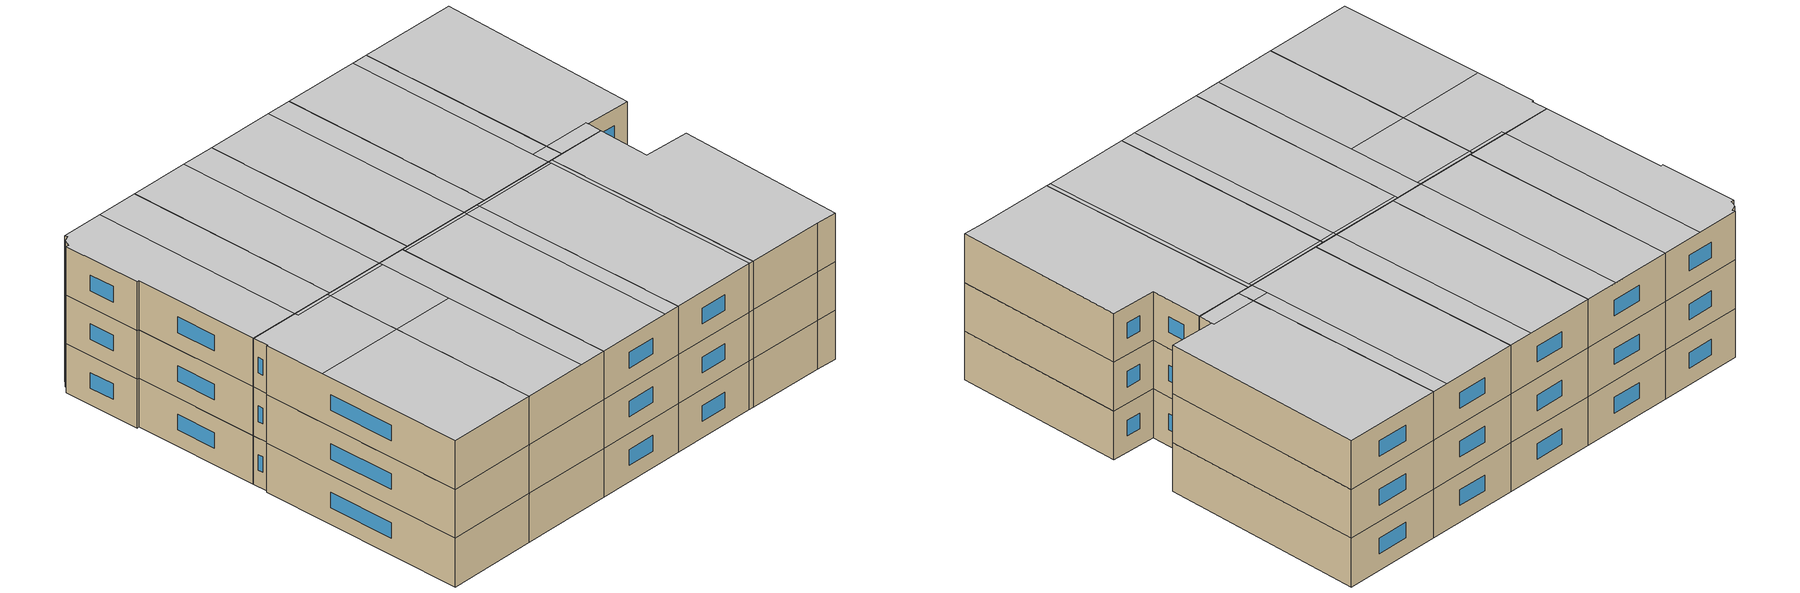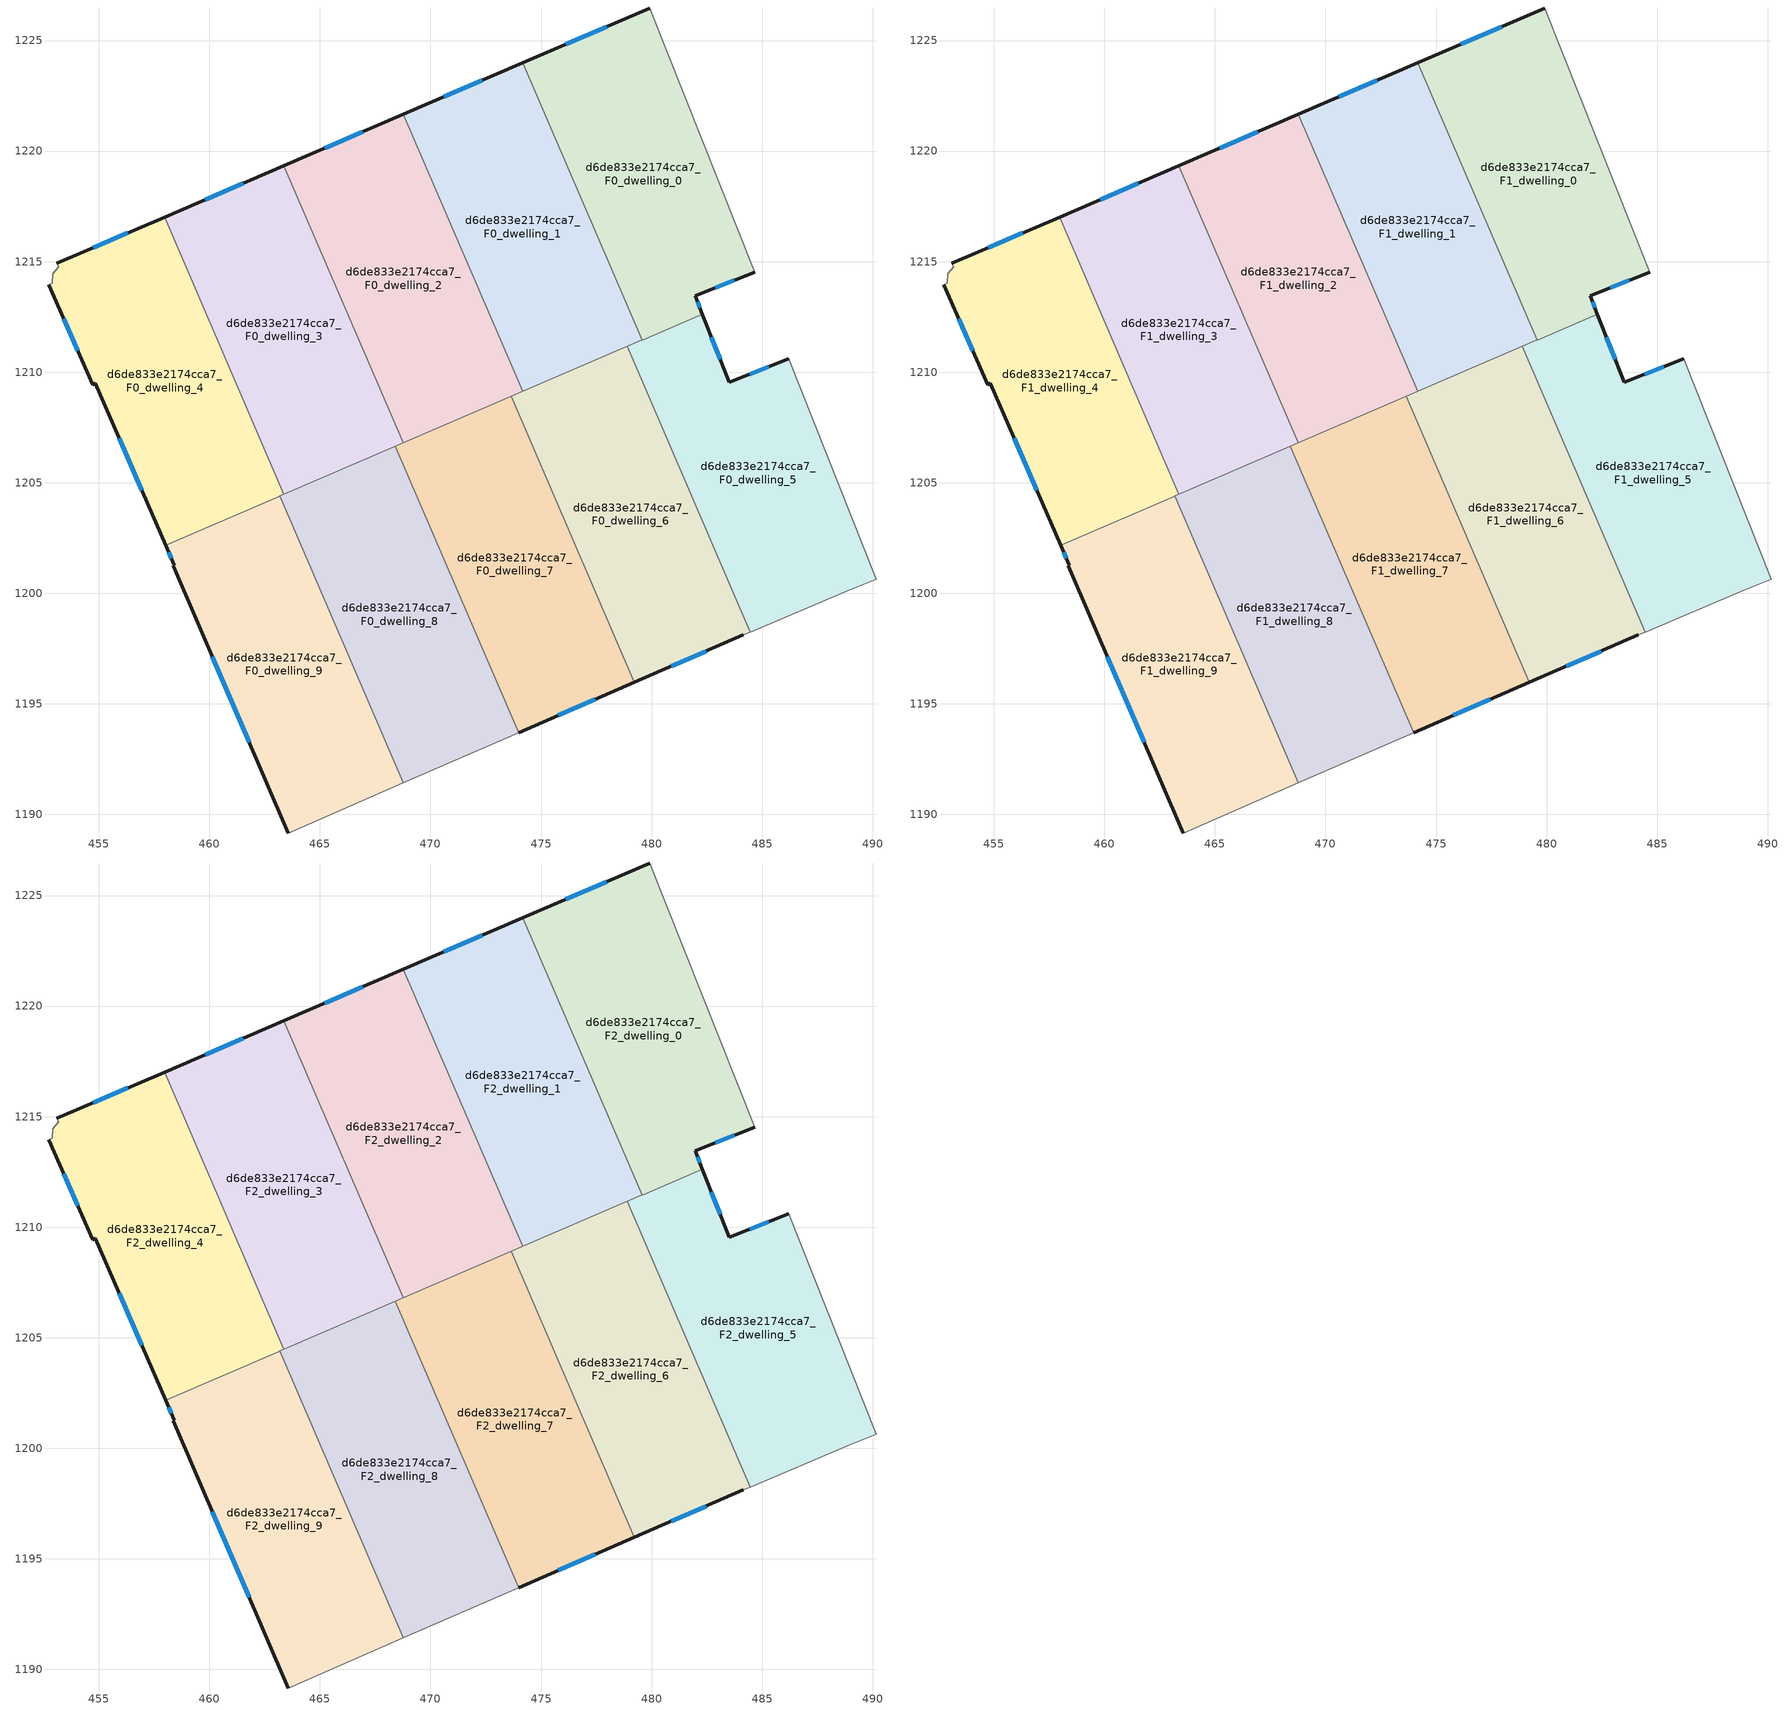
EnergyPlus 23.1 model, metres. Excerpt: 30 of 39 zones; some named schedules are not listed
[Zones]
d6de833e2174cca7_F0_dwelling_0
 floor ground (EU_floor_Construction): 479.92,1226.47 484.66,1214.53 481.97,1213.46 482.29,1212.63 479.57,1211.46 474.17,1224 z0
 wall outside (EU_wall_Construction): 482.29,1212.63 481.97,1213.46 484.66,1214.53 / 479.92,1226.47 474.17,1224 z0:3
 wall to d6de833e2174cca7_F0_dwelling_1 (EU_wall_Construction): 474.17,1224 479.57,1211.46 z0:3
 wall adiabatic (EU_wall_Construction): 484.66,1214.53 479.92,1226.47 z0:3
 wall to d6de833e2174cca7_F0_dwelling_5 (EU_wall_Construction): 479.57,1211.46 482.29,1212.63 z0:3
 window (EU_Window_Construction): 482.18,1212.91 482.08,1213.18 / 477.96,1225.63 476.13,1224.84 / 482.88,1213.82 483.74,1214.16 z1.02:1.98
d6de833e2174cca7_F0_dwelling_1
 floor ground (EU_floor_Construction): 474.17,1224 479.57,1211.46 474.17,1209.13 468.77,1221.67 z0
 wall outside (EU_wall_Construction): 474.17,1224 468.77,1221.67 z0:3
 wall to d6de833e2174cca7_F0_dwelling_2 (EU_wall_Construction): 468.77,1221.67 474.17,1209.13 z0:3
 wall to d6de833e2174cca7_F0_dwelling_6 (EU_wall_Construction): 474.17,1209.13 478.89,1211.16 z0:3
 wall to d6de833e2174cca7_F0_dwelling_5 (EU_wall_Construction): 478.89,1211.16 479.57,1211.46 z0:3
 window (EU_Window_Construction): 472.33,1223.2 470.61,1222.46 z1.02:1.98
d6de833e2174cca7_F0_dwelling_2
 floor ground (EU_floor_Construction): 468.77,1221.67 474.17,1209.13 468.77,1206.8 463.37,1219.34 z0
 wall outside (EU_wall_Construction): 468.77,1221.67 463.37,1219.34 z0:3
 wall to d6de833e2174cca7_F0_dwelling_3 (EU_wall_Construction): 463.37,1219.34 468.77,1206.8 z0:3
 wall to d6de833e2174cca7_F0_dwelling_7 (EU_wall_Construction): 468.77,1206.8 473.65,1208.91 z0:3
 wall to d6de833e2174cca7_F0_dwelling_6 (EU_wall_Construction): 473.65,1208.91 474.17,1209.13 z0:3
 window (EU_Window_Construction): 466.93,1220.88 465.21,1220.13 z1.02:1.98
d6de833e2174cca7_F0_dwelling_3
 floor ground (EU_floor_Construction): 463.37,1219.34 468.77,1206.8 463.37,1204.48 457.97,1217.02 z0
 wall outside (EU_wall_Construction): 463.37,1219.34 457.97,1217.02 z0:3
 wall to d6de833e2174cca7_F0_dwelling_4 (EU_wall_Construction): 457.97,1217.02 463.37,1204.48 z0:3
 wall to d6de833e2174cca7_F0_dwelling_8 (EU_wall_Construction): 463.37,1204.48 468.42,1206.65 z0:3
 wall to d6de833e2174cca7_F0_dwelling_7 (EU_wall_Construction): 468.42,1206.65 468.77,1206.8 z0:3
 window (EU_Window_Construction): 461.54,1218.55 459.81,1217.81 z1.02:1.98
d6de833e2174cca7_F0_dwelling_4
 floor ground (EU_floor_Construction): 457.97,1217.02 463.37,1204.48 458.03,1202.18 454.84,1209.5 454.73,1209.43 452.74,1213.96 452.9,1214.01 452.92,1214.45 453.19,1214.77 453.09,1214.92 z0
 wall outside (EU_wall_Construction): 457.97,1217.02 453.09,1214.92 / 452.74,1213.96 454.73,1209.43 454.84,1209.5 458.03,1202.18 z0:3
 wall adiabatic (EU_wall_Construction): 453.09,1214.92 453.19,1214.77 452.92,1214.45 452.9,1214.01 452.74,1213.96 z0:3
 wall to d6de833e2174cca7_F0_dwelling_9 (EU_wall_Construction): 458.03,1202.18 463.19,1204.4 z0:3
 wall to d6de833e2174cca7_F0_dwelling_8 (EU_wall_Construction): 463.19,1204.4 463.37,1204.48 z0:3
 window (EU_Window_Construction): 456.31,1216.3 454.75,1215.63 / 455.92,1207.01 456.94,1204.67 / 453.42,1212.42 454.05,1210.97 z1.02:1.98
d6de833e2174cca7_F0_dwelling_5
 floor ground (EU_floor_Construction): 486.21,1210.6 490.16,1200.64 488.93,1200.13 484.45,1198.25 478.89,1211.16 482.29,1212.63 483.52,1209.54 z0
 wall outside (EU_wall_Construction): 486.21,1210.6 483.52,1209.54 482.29,1212.63 z0:3
 wall adiabatic (EU_wall_Construction): 484.45,1198.25 488.93,1200.13 490.16,1200.64 486.21,1210.6 z0:3
 wall to d6de833e2174cca7_F0_dwelling_6 (EU_wall_Construction): 478.89,1211.16 484.45,1198.25 z0:3
 window (EU_Window_Construction): 483.1,1210.59 482.71,1211.58 / 485.29,1210.24 484.43,1209.9 z1.02:1.98
d6de833e2174cca7_F0_dwelling_6
 floor ground (EU_floor_Construction): 478.89,1211.16 484.45,1198.25 484.14,1198.12 479.22,1195.98 473.65,1208.91 z0
 wall outside (EU_wall_Construction): 479.22,1195.98 484.14,1198.12 z0:3
 wall to d6de833e2174cca7_F0_dwelling_7 (EU_wall_Construction): 473.65,1208.91 479.22,1195.98 z0:3
 wall adiabatic (EU_wall_Construction): 484.14,1198.12 484.45,1198.25 z0:3
 window (EU_Window_Construction): 480.89,1196.71 482.47,1197.39 z1.02:1.98
d6de833e2174cca7_F0_dwelling_7
 floor ground (EU_floor_Construction): 473.65,1208.91 479.22,1195.98 473.99,1193.7 468.42,1206.65 z0
 wall outside (EU_wall_Construction): 473.99,1193.7 479.22,1195.98 z0:3
 wall to d6de833e2174cca7_F0_dwelling_8 (EU_wall_Construction): 468.42,1206.65 473.99,1193.7 z0:3
 window (EU_Window_Construction): 475.77,1194.48 477.44,1195.2 z1.02:1.98
d6de833e2174cca7_F0_dwelling_8
 floor ground (EU_floor_Construction): 468.42,1206.65 473.99,1193.7 468.78,1191.43 463.19,1204.4 z0
 wall to d6de833e2174cca7_F0_dwelling_9 (EU_wall_Construction): 463.19,1204.4 468.78,1191.43 z0:3
 wall adiabatic (EU_wall_Construction): 468.78,1191.43 473.99,1193.7 z0:3
d6de833e2174cca7_F0_dwelling_9
 floor ground (EU_floor_Construction): 463.19,1204.4 468.78,1191.43 463.57,1189.16 458.36,1201.24 458.42,1201.27 458.03,1202.18 z0
 wall outside (EU_wall_Construction): 458.03,1202.18 458.42,1201.27 458.36,1201.24 463.57,1189.16 z0:3
 wall adiabatic (EU_wall_Construction): 463.57,1189.16 468.78,1191.43 z0:3
 window (EU_Window_Construction): 460.14,1197.13 461.8,1193.27 / 458.16,1201.87 458.29,1201.58 z1.02:1.98
d6de833e2174cca7_F1_dwelling_0
 floor to d6de833e2174cca7_F0_dwelling_0 (EU_floor_Construction): 479.92,1226.47 484.66,1214.53 481.97,1213.46 482.29,1212.63 479.57,1211.46 474.17,1224 z3
 wall outside (EU_wall_Construction): 482.29,1212.63 481.97,1213.46 484.66,1214.53 / 479.92,1226.47 474.17,1224 z3:6
 wall to d6de833e2174cca7_F1_dwelling_1 (EU_wall_Construction): 474.17,1224 479.57,1211.46 z3:6
 wall adiabatic (EU_wall_Construction): 484.66,1214.53 479.92,1226.47 z3:6
 wall to d6de833e2174cca7_F1_dwelling_5 (EU_wall_Construction): 479.57,1211.46 482.29,1212.63 z3:6
 window (EU_Window_Construction): 482.18,1212.91 482.08,1213.18 / 477.96,1225.63 476.13,1224.84 / 482.88,1213.82 483.74,1214.16 z4.02:4.98
d6de833e2174cca7_F1_dwelling_1
 floor to d6de833e2174cca7_F0_dwelling_1 (EU_floor_Construction): 474.17,1224 479.57,1211.46 474.17,1209.13 468.77,1221.67 z3
 wall outside (EU_wall_Construction): 474.17,1224 468.77,1221.67 z3:6
 wall to d6de833e2174cca7_F1_dwelling_2 (EU_wall_Construction): 468.77,1221.67 474.17,1209.13 z3:6
 wall to d6de833e2174cca7_F1_dwelling_6 (EU_wall_Construction): 474.17,1209.13 478.89,1211.16 z3:6
 wall to d6de833e2174cca7_F1_dwelling_5 (EU_wall_Construction): 478.89,1211.16 479.57,1211.46 z3:6
 window (EU_Window_Construction): 472.33,1223.2 470.61,1222.46 z4.02:4.98
d6de833e2174cca7_F1_dwelling_2
 floor to d6de833e2174cca7_F0_dwelling_2 (EU_floor_Construction): 468.77,1221.67 474.17,1209.13 468.77,1206.8 463.37,1219.34 z3
 wall outside (EU_wall_Construction): 468.77,1221.67 463.37,1219.34 z3:6
 wall to d6de833e2174cca7_F1_dwelling_3 (EU_wall_Construction): 463.37,1219.34 468.77,1206.8 z3:6
 wall to d6de833e2174cca7_F1_dwelling_7 (EU_wall_Construction): 468.77,1206.8 473.65,1208.91 z3:6
 wall to d6de833e2174cca7_F1_dwelling_6 (EU_wall_Construction): 473.65,1208.91 474.17,1209.13 z3:6
 window (EU_Window_Construction): 466.93,1220.88 465.21,1220.13 z4.02:4.98
d6de833e2174cca7_F1_dwelling_3
 floor to d6de833e2174cca7_F0_dwelling_3 (EU_floor_Construction): 463.37,1219.34 468.77,1206.8 463.37,1204.48 457.97,1217.02 z3
 wall outside (EU_wall_Construction): 463.37,1219.34 457.97,1217.02 z3:6
 wall to d6de833e2174cca7_F1_dwelling_4 (EU_wall_Construction): 457.97,1217.02 463.37,1204.48 z3:6
 wall to d6de833e2174cca7_F1_dwelling_8 (EU_wall_Construction): 463.37,1204.48 468.42,1206.65 z3:6
 wall to d6de833e2174cca7_F1_dwelling_7 (EU_wall_Construction): 468.42,1206.65 468.77,1206.8 z3:6
 window (EU_Window_Construction): 461.54,1218.55 459.81,1217.81 z4.02:4.98
d6de833e2174cca7_F1_dwelling_4
 floor to d6de833e2174cca7_F0_dwelling_4 (EU_floor_Construction): 457.97,1217.02 463.37,1204.48 458.03,1202.18 454.84,1209.5 454.73,1209.43 452.74,1213.96 452.9,1214.01 452.92,1214.45 453.19,1214.77 453.09,1214.92 z3
 wall outside (EU_wall_Construction): 457.97,1217.02 453.09,1214.92 / 452.74,1213.96 454.73,1209.43 454.84,1209.5 458.03,1202.18 z3:6
 wall adiabatic (EU_wall_Construction): 453.09,1214.92 453.19,1214.77 452.92,1214.45 452.9,1214.01 452.74,1213.96 z3:6
 wall to d6de833e2174cca7_F1_dwelling_9 (EU_wall_Construction): 458.03,1202.18 463.19,1204.4 z3:6
 wall to d6de833e2174cca7_F1_dwelling_8 (EU_wall_Construction): 463.19,1204.4 463.37,1204.48 z3:6
 window (EU_Window_Construction): 456.31,1216.3 454.75,1215.63 / 455.92,1207.01 456.94,1204.67 / 453.42,1212.42 454.05,1210.97 z4.02:4.98
d6de833e2174cca7_F1_dwelling_5
 floor to d6de833e2174cca7_F0_dwelling_5 (EU_floor_Construction): 486.21,1210.6 490.16,1200.64 488.93,1200.13 484.45,1198.25 478.89,1211.16 482.29,1212.63 483.52,1209.54 z3
 wall outside (EU_wall_Construction): 486.21,1210.6 483.52,1209.54 482.29,1212.63 z3:6
 wall adiabatic (EU_wall_Construction): 484.45,1198.25 488.93,1200.13 490.16,1200.64 486.21,1210.6 z3:6
 wall to d6de833e2174cca7_F1_dwelling_6 (EU_wall_Construction): 478.89,1211.16 484.45,1198.25 z3:6
 window (EU_Window_Construction): 483.1,1210.59 482.71,1211.58 / 485.29,1210.24 484.43,1209.9 z4.02:4.98
d6de833e2174cca7_F1_dwelling_6
 floor to d6de833e2174cca7_F0_dwelling_6 (EU_floor_Construction): 478.89,1211.16 484.45,1198.25 484.14,1198.12 479.22,1195.98 473.65,1208.91 z3
 wall outside (EU_wall_Construction): 479.22,1195.98 484.14,1198.12 z3:6
 wall to d6de833e2174cca7_F1_dwelling_7 (EU_wall_Construction): 473.65,1208.91 479.22,1195.98 z3:6
 wall adiabatic (EU_wall_Construction): 484.14,1198.12 484.45,1198.25 z3:6
 window (EU_Window_Construction): 480.89,1196.71 482.47,1197.39 z4.02:4.98
d6de833e2174cca7_F1_dwelling_7
 floor to d6de833e2174cca7_F0_dwelling_7 (EU_floor_Construction): 473.65,1208.91 479.22,1195.98 473.99,1193.7 468.42,1206.65 z3
 wall outside (EU_wall_Construction): 473.99,1193.7 479.22,1195.98 z3:6
 wall to d6de833e2174cca7_F1_dwelling_8 (EU_wall_Construction): 468.42,1206.65 473.99,1193.7 z3:6
 window (EU_Window_Construction): 475.77,1194.48 477.44,1195.2 z4.02:4.98
d6de833e2174cca7_F1_dwelling_8
 floor to d6de833e2174cca7_F0_dwelling_8 (EU_floor_Construction): 468.42,1206.65 473.99,1193.7 468.78,1191.43 463.19,1204.4 z3
 wall to d6de833e2174cca7_F1_dwelling_9 (EU_wall_Construction): 463.19,1204.4 468.78,1191.43 z3:6
 wall adiabatic (EU_wall_Construction): 468.78,1191.43 473.99,1193.7 z3:6
d6de833e2174cca7_F1_dwelling_9
 floor to d6de833e2174cca7_F0_dwelling_9 (EU_floor_Construction): 463.19,1204.4 468.78,1191.43 463.57,1189.16 458.36,1201.24 458.42,1201.27 458.03,1202.18 z3
 wall outside (EU_wall_Construction): 458.03,1202.18 458.42,1201.27 458.36,1201.24 463.57,1189.16 z3:6
 wall adiabatic (EU_wall_Construction): 463.57,1189.16 468.78,1191.43 z3:6
 window (EU_Window_Construction): 460.14,1197.13 461.8,1193.27 / 458.16,1201.87 458.29,1201.58 z4.02:4.98
d6de833e2174cca7_F2_dwelling_0
 floor to d6de833e2174cca7_F1_dwelling_0 (EU_floor_Construction): 479.92,1226.47 484.66,1214.53 481.97,1213.46 482.29,1212.63 479.57,1211.46 474.17,1224 z6
 wall outside (EU_wall_Construction): 482.29,1212.63 481.97,1213.46 484.66,1214.53 / 479.92,1226.47 474.17,1224 z6:9
 wall to d6de833e2174cca7_F2_dwelling_1 (EU_wall_Construction): 474.17,1224 479.57,1211.46 z6:9
 wall adiabatic (EU_wall_Construction): 484.66,1214.53 479.92,1226.47 z6:9
 wall to d6de833e2174cca7_F2_dwelling_5 (EU_wall_Construction): 479.57,1211.46 482.29,1212.63 z6:9
 window (EU_Window_Construction): 482.18,1212.91 482.08,1213.18 / 477.96,1225.63 476.13,1224.84 / 482.88,1213.82 483.74,1214.16 z7.02:7.98
 ceiling to d6de833e2174cca7_F3_dwelling_1 (EU_floor_Construction): 484.66,1214.53 479.92,1226.47 474.17,1223.99 479.15,1212.45 481.89,1213.63 481.97,1213.46 z9
 ceiling to d6de833e2174cca7_F3_dwelling_0 (EU_floor_Construction): 482.29,1212.63 481.97,1213.45 481.89,1213.63 479.15,1212.45 479.57,1211.46 z9
d6de833e2174cca7_F2_dwelling_1
 floor to d6de833e2174cca7_F1_dwelling_1 (EU_floor_Construction): 474.17,1224 479.57,1211.46 474.17,1209.13 468.77,1221.67 z6
 wall outside (EU_wall_Construction): 474.17,1224 468.77,1221.67 z6:9
 wall to d6de833e2174cca7_F2_dwelling_2 (EU_wall_Construction): 468.77,1221.67 474.17,1209.13 z6:9
 wall to d6de833e2174cca7_F2_dwelling_6 (EU_wall_Construction): 474.17,1209.13 478.89,1211.16 z6:9
 wall to d6de833e2174cca7_F2_dwelling_5 (EU_wall_Construction): 478.89,1211.16 479.57,1211.46 z6:9
 window (EU_Window_Construction): 472.33,1223.2 470.61,1222.46 z7.02:7.98
 ceiling to d6de833e2174cca7_F3_dwelling_1 (EU_floor_Construction): 479.15,1212.45 474.17,1223.99 473.24,1223.59 478.21,1212.04 z9
 ceiling to d6de833e2174cca7_F3_dwelling_0 (EU_floor_Construction): 479.57,1211.46 479.15,1212.45 478.21,1212.04 478.64,1211.05 z9
 ceiling adiabatic (EU_roof_Construction): 478.64,1211.05 473.24,1223.59 474.17,1223.99 468.77,1221.67 474.17,1209.13 z9
d6de833e2174cca7_F2_dwelling_2
 floor to d6de833e2174cca7_F1_dwelling_2 (EU_floor_Construction): 468.77,1221.67 474.17,1209.13 468.77,1206.8 463.37,1219.34 z6
 wall outside (EU_wall_Construction): 468.77,1221.67 463.37,1219.34 z6:9
 wall to d6de833e2174cca7_F2_dwelling_3 (EU_wall_Construction): 463.37,1219.34 468.77,1206.8 z6:9
 wall to d6de833e2174cca7_F2_dwelling_7 (EU_wall_Construction): 468.77,1206.8 473.65,1208.91 z6:9
 wall to d6de833e2174cca7_F2_dwelling_6 (EU_wall_Construction): 473.65,1208.91 474.17,1209.13 z6:9
 window (EU_Window_Construction): 466.93,1220.88 465.21,1220.13 z7.02:7.98
 ceiling to d6de833e2174cca7_F3_dwelling_5 (EU_floor_Construction): 472.73,1208.51 467.33,1221.05 463.37,1219.34 468.77,1206.8 z9
 ceiling adiabatic (EU_roof_Construction): 474.17,1209.13 468.77,1221.67 467.33,1221.05 472.73,1208.51 z9
d6de833e2174cca7_F2_dwelling_3
 floor to d6de833e2174cca7_F1_dwelling_3 (EU_floor_Construction): 463.37,1219.34 468.77,1206.8 463.37,1204.48 457.97,1217.02 z6
 wall outside (EU_wall_Construction): 463.37,1219.34 457.97,1217.02 z6:9
 wall to d6de833e2174cca7_F2_dwelling_4 (EU_wall_Construction): 457.97,1217.02 463.37,1204.48 z6:9
 wall to d6de833e2174cca7_F2_dwelling_8 (EU_wall_Construction): 463.37,1204.48 468.42,1206.65 z6:9
 wall to d6de833e2174cca7_F2_dwelling_7 (EU_wall_Construction): 468.42,1206.65 468.77,1206.8 z6:9
 window (EU_Window_Construction): 461.54,1218.55 459.81,1217.81 z7.02:7.98
 ceiling to d6de833e2174cca7_F3_dwelling_7 (EU_floor_Construction): 466.82,1205.96 461.42,1218.5 457.97,1217.02 463.37,1204.48 z9
 ceiling to d6de833e2174cca7_F3_dwelling_5 (EU_floor_Construction): 468.77,1206.8 463.37,1219.34 461.42,1218.5 466.82,1205.96 z9
d6de833e2174cca7_F2_dwelling_4
 floor to d6de833e2174cca7_F1_dwelling_4 (EU_floor_Construction): 457.97,1217.02 463.37,1204.48 458.03,1202.18 454.84,1209.5 454.73,1209.43 452.74,1213.96 452.9,1214.01 452.92,1214.45 453.19,1214.77 453.09,1214.92 z6
 wall outside (EU_wall_Construction): 457.97,1217.02 453.09,1214.92 / 452.74,1213.96 454.73,1209.43 454.84,1209.5 458.03,1202.18 z6:9
 wall adiabatic (EU_wall_Construction): 453.09,1214.92 453.19,1214.77 452.92,1214.45 452.9,1214.01 452.74,1213.96 z6:9
 wall to d6de833e2174cca7_F2_dwelling_9 (EU_wall_Construction): 458.03,1202.18 463.19,1204.4 z6:9
 wall to d6de833e2174cca7_F2_dwelling_8 (EU_wall_Construction): 463.19,1204.4 463.37,1204.48 z6:9
 window (EU_Window_Construction): 456.31,1216.3 454.75,1215.63 / 455.92,1207.01 456.94,1204.67 / 453.42,1212.42 454.05,1210.97 z7.02:7.98
 ceiling to d6de833e2174cca7_F3_dwelling_8 (EU_floor_Construction): 460.92,1203.42 455.52,1215.96 453.09,1214.92 453.19,1214.77 452.92,1214.45 452.9,1214.01 452.74,1213.96 454.73,1209.43 454.84,1209.5 458.03,1202.18 z9
 ceiling to d6de833e2174cca7_F3_dwelling_7 (EU_floor_Construction): 463.37,1204.48 457.97,1217.02 455.52,1215.96 460.92,1203.42 z9
d6de833e2174cca7_F2_dwelling_5
 floor to d6de833e2174cca7_F1_dwelling_5 (EU_floor_Construction): 486.21,1210.6 490.16,1200.64 488.93,1200.13 484.45,1198.25 478.89,1211.16 482.29,1212.63 483.52,1209.54 z6
 wall outside (EU_wall_Construction): 486.21,1210.6 483.52,1209.54 482.29,1212.63 z6:9
 wall adiabatic (EU_wall_Construction): 484.45,1198.25 488.93,1200.13 490.16,1200.64 486.21,1210.6 z6:9
 wall to d6de833e2174cca7_F2_dwelling_6 (EU_wall_Construction): 478.89,1211.16 484.45,1198.25 z6:9
 window (EU_Window_Construction): 483.1,1210.59 482.71,1211.58 / 485.29,1210.24 484.43,1209.9 z7.02:7.98
 ceiling to d6de833e2174cca7_F3_dwelling_0 (EU_floor_Construction): 488.93,1200.13 490.16,1200.64 486.21,1210.6 483.52,1209.54 482.29,1212.63 478.89,1211.16 484.45,1198.25 z9
d6de833e2174cca7_F2_dwelling_6
 floor to d6de833e2174cca7_F1_dwelling_6 (EU_floor_Construction): 478.89,1211.16 484.45,1198.25 484.14,1198.12 479.22,1195.98 473.65,1208.91 z6
 wall outside (EU_wall_Construction): 479.22,1195.98 484.14,1198.12 z6:9
 wall to d6de833e2174cca7_F2_dwelling_7 (EU_wall_Construction): 473.65,1208.91 479.22,1195.98 z6:9
 wall adiabatic (EU_wall_Construction): 484.14,1198.12 484.45,1198.25 z6:9
 window (EU_Window_Construction): 480.89,1196.71 482.47,1197.39 z7.02:7.98
 ceiling to d6de833e2174cca7_F3_dwelling_2 (EU_floor_Construction): 484.14,1198.12 484.2,1198.14 478.72,1210.86 473.73,1208.71 479.22,1195.98 z9
 ceiling to d6de833e2174cca7_F3_dwelling_0 (EU_floor_Construction): 484.45,1198.25 478.89,1211.16 478.64,1211.05 484.2,1198.14 z9
 ceiling adiabatic (EU_roof_Construction): 478.72,1210.86 478.64,1211.05 473.65,1208.91 473.73,1208.71 z9
d6de833e2174cca7_F2_dwelling_7
 floor to d6de833e2174cca7_F1_dwelling_7 (EU_floor_Construction): 473.65,1208.91 479.22,1195.98 473.99,1193.7 468.42,1206.65 z6
 wall outside (EU_wall_Construction): 473.99,1193.7 479.22,1195.98 z6:9
 wall to d6de833e2174cca7_F2_dwelling_8 (EU_wall_Construction): 468.42,1206.65 473.99,1193.7 z6:9
 window (EU_Window_Construction): 475.77,1194.48 477.44,1195.2 z7.02:7.98
 ceiling to d6de833e2174cca7_F3_dwelling_4 (EU_floor_Construction): 478.3,1195.58 472.81,1208.3 468.51,1206.45 473.99,1193.7 z9
 ceiling to d6de833e2174cca7_F3_dwelling_2 (EU_floor_Construction): 479.22,1195.98 473.73,1208.71 472.81,1208.32 472.81,1208.3 478.3,1195.58 z9
 ceiling to d6de833e2174cca7_F3_dwelling_5 (EU_floor_Construction): 472.81,1208.3 472.81,1208.32 472.73,1208.51 468.42,1206.65 468.51,1206.45 z9
 ceiling adiabatic (EU_roof_Construction): 473.73,1208.71 473.65,1208.91 472.73,1208.51 472.81,1208.32 z9
d6de833e2174cca7_F2_dwelling_8
 floor to d6de833e2174cca7_F1_dwelling_8 (EU_floor_Construction): 468.42,1206.65 473.99,1193.7 468.78,1191.43 463.19,1204.4 z6
 wall to d6de833e2174cca7_F2_dwelling_9 (EU_wall_Construction): 463.19,1204.4 468.78,1191.43 z6:9
 wall adiabatic (EU_wall_Construction): 468.78,1191.43 473.99,1193.7 z6:9
 ceiling to d6de833e2174cca7_F3_dwelling_6 (EU_floor_Construction): 472.4,1193.01 468.75,1201.49 465.12,1199.93 468.78,1191.43 z9
 ceiling to d6de833e2174cca7_F3_dwelling_8 (EU_floor_Construction): 468.75,1201.49 466.91,1205.75 463.29,1204.19 465.12,1199.93 z9
 ceiling to d6de833e2174cca7_F3_dwelling_7 (EU_floor_Construction): 466.91,1205.75 466.82,1205.96 463.19,1204.4 463.29,1204.19 z9
 ceiling adiabatic (EU_roof_Construction): 473.99,1193.7 468.42,1206.65 466.82,1205.96 472.4,1193.01 z9
d6de833e2174cca7_F2_dwelling_9
 floor to d6de833e2174cca7_F1_dwelling_9 (EU_floor_Construction): 463.19,1204.4 468.78,1191.43 463.57,1189.16 458.36,1201.24 458.42,1201.27 458.03,1202.18 z6
 wall outside (EU_wall_Construction): 458.03,1202.18 458.42,1201.27 458.36,1201.24 463.57,1189.16 z6:9
 wall adiabatic (EU_wall_Construction): 463.57,1189.16 468.78,1191.43 z6:9
 window (EU_Window_Construction): 460.14,1197.13 461.8,1193.27 / 458.16,1201.87 458.29,1201.58 z7.02:7.98
 ceiling to d6de833e2174cca7_F3_dwelling_6 (EU_floor_Construction): 468.78,1191.43 465.12,1199.93 459.9,1197.68 463.57,1189.16 z9
 ceiling to d6de833e2174cca7_F3_dwelling_8 (EU_floor_Construction): 465.12,1199.93 463.29,1204.19 461.02,1203.21 460.92,1203.42 458.03,1202.18 458.42,1201.27 458.36,1201.24 459.9,1197.68 z9
 ceiling to d6de833e2174cca7_F3_dwelling_7 (EU_floor_Construction): 463.29,1204.19 463.19,1204.4 460.92,1203.42 461.02,1203.21 z9
[Building]
EU S2 Campaign: North Axis=0; Terrain=City; Solar Distribution=FullExterior
[Site:Location]
Vienna: Latitude=48; Longitude=16.5; Time Zone=1; Elevation=183
[SizingPeriod:WeatherFileDays]
AnnualSizingPeriod: Begin Month=1; Begin Day of Month=1; End Month=12; End Day of Month=31; Day of Week for Start Day=Monday; Use Weather File Daylight Saving Period=No; Use Weather File Rain and Snow Indicators=No
[MATERIAL]
EU_InternalMass_Material: Roughness=MediumRough; Thickness=0.1; Conductivity=1; Density=1800; Specific Heat=900; Thermal Absorptance=0.9; Solar Absorptance=0.7; Visible Absorptance=0.7
[MATERIAL:NOMASS] Roughness=MediumRough; Thermal Absorptance=0.9; Solar Absorptance=0.7; Visible Absorptance=0.7
Name | Thermal Resistance
EU_wall_NoMass | 0.942466
EU_roof_NoMass | 0.551687
EU_floor_NoMass | 0.66527
[WINDOWMATERIAL:SIMPLEGLAZINGSYSTEM]
EU_Window_SimpleGlazing: UFactor=2.03367; Solar Heat Gain Coefficient=0.65; Visible Transmittance=0.65
[CONSTRUCTION]
EU_wall_Construction: EU_wall_NoMass
EU_roof_Construction: EU_roof_NoMass
EU_floor_Construction: EU_floor_NoMass
EU_Window_Construction: EU_Window_SimpleGlazing
EU_InternalMass_Construction: EU_InternalMass_Material
[ZONE] Type=1; Multiplier=1; Ceiling Height=autocalculate; Floor Area=autocalculate; Part of Total Floor Area=Yes
Name | Volume
d6de833e2174cca7_F0_dwelling_0; d6de833e2174cca7_F1_dwelling_0; d6de833e2174cca7_F2_dwelling_0; d6de833e2174cca7_F0_dwelling_5; d6de833e2174cca7_F1_dwelling_5; d6de833e2174cca7_F2_dwelling_5 | 240.827
d6de833e2174cca7_F0_dwelling_1; d6de833e2174cca7_F1_dwelling_1; d6de833e2174cca7_F2_dwelling_1; d6de833e2174cca7_F0_dwelling_2; d6de833e2174cca7_F1_dwelling_2; d6de833e2174cca7_F2_dwelling_2 | 240.82
d6de833e2174cca7_F0_dwelling_3; d6de833e2174cca7_F1_dwelling_3; d6de833e2174cca7_F2_dwelling_3 | 240.798
d6de833e2174cca7_F0_dwelling_4; d6de833e2174cca7_F1_dwelling_4; d6de833e2174cca7_F2_dwelling_4 | 240.803
d6de833e2174cca7_F0_dwelling_6; d6de833e2174cca7_F1_dwelling_6; d6de833e2174cca7_F2_dwelling_6 | 240.807
d6de833e2174cca7_F0_dwelling_7; d6de833e2174cca7_F1_dwelling_7; d6de833e2174cca7_F2_dwelling_7 | 240.809
d6de833e2174cca7_F0_dwelling_8; d6de833e2174cca7_F1_dwelling_8; d6de833e2174cca7_F2_dwelling_8 | 240.833
d6de833e2174cca7_F0_dwelling_9; d6de833e2174cca7_F1_dwelling_9; d6de833e2174cca7_F2_dwelling_9 | 240.825
[INTERNALMASS] Construction=EU_InternalMass_Construction
Name | Zone or ZoneList | Surface Area
d6de833e2174cca7_F0_dwelling_0_EU_InternalMass | d6de833e2174cca7_F0_dwelling_0 | 80.2758
d6de833e2174cca7_F0_dwelling_1_EU_InternalMass | d6de833e2174cca7_F0_dwelling_1 | 80.2733
d6de833e2174cca7_F0_dwelling_2_EU_InternalMass | d6de833e2174cca7_F0_dwelling_2 | 80.2733
d6de833e2174cca7_F0_dwelling_3_EU_InternalMass | d6de833e2174cca7_F0_dwelling_3 | 80.2659
d6de833e2174cca7_F0_dwelling_4_EU_InternalMass | d6de833e2174cca7_F0_dwelling_4 | 80.2677
d6de833e2174cca7_F0_dwelling_5_EU_InternalMass | d6de833e2174cca7_F0_dwelling_5 | 80.2754
d6de833e2174cca7_F0_dwelling_6_EU_InternalMass | d6de833e2174cca7_F0_dwelling_6 | 80.2691
d6de833e2174cca7_F0_dwelling_7_EU_InternalMass | d6de833e2174cca7_F0_dwelling_7 | 80.2673
d6de833e2174cca7_F0_dwelling_8_EU_InternalMass | d6de833e2174cca7_F0_dwelling_8 | 80.2777
d6de833e2174cca7_F0_dwelling_9_EU_InternalMass | d6de833e2174cca7_F0_dwelling_9 | 80.2747
d6de833e2174cca7_F1_dwelling_0_EU_InternalMass | d6de833e2174cca7_F1_dwelling_0 | 80.2758
d6de833e2174cca7_F1_dwelling_1_EU_InternalMass | d6de833e2174cca7_F1_dwelling_1 | 80.2733
d6de833e2174cca7_F1_dwelling_2_EU_InternalMass | d6de833e2174cca7_F1_dwelling_2 | 80.2733
d6de833e2174cca7_F1_dwelling_3_EU_InternalMass | d6de833e2174cca7_F1_dwelling_3 | 80.2659
d6de833e2174cca7_F1_dwelling_4_EU_InternalMass | d6de833e2174cca7_F1_dwelling_4 | 80.2677
d6de833e2174cca7_F1_dwelling_5_EU_InternalMass | d6de833e2174cca7_F1_dwelling_5 | 80.2754
d6de833e2174cca7_F1_dwelling_6_EU_InternalMass | d6de833e2174cca7_F1_dwelling_6 | 80.2691
d6de833e2174cca7_F1_dwelling_7_EU_InternalMass | d6de833e2174cca7_F1_dwelling_7 | 80.2673
d6de833e2174cca7_F1_dwelling_8_EU_InternalMass | d6de833e2174cca7_F1_dwelling_8 | 80.2777
d6de833e2174cca7_F1_dwelling_9_EU_InternalMass | d6de833e2174cca7_F1_dwelling_9 | 80.2747
d6de833e2174cca7_F2_dwelling_0_EU_InternalMass | d6de833e2174cca7_F2_dwelling_0 | 80.2758
d6de833e2174cca7_F2_dwelling_1_EU_InternalMass | d6de833e2174cca7_F2_dwelling_1 | 80.2733
d6de833e2174cca7_F2_dwelling_2_EU_InternalMass | d6de833e2174cca7_F2_dwelling_2 | 80.2733
d6de833e2174cca7_F2_dwelling_3_EU_InternalMass | d6de833e2174cca7_F2_dwelling_3 | 80.2659
d6de833e2174cca7_F2_dwelling_4_EU_InternalMass | d6de833e2174cca7_F2_dwelling_4 | 80.2677
d6de833e2174cca7_F2_dwelling_5_EU_InternalMass | d6de833e2174cca7_F2_dwelling_5 | 80.2754
d6de833e2174cca7_F2_dwelling_6_EU_InternalMass | d6de833e2174cca7_F2_dwelling_6 | 80.2691
d6de833e2174cca7_F2_dwelling_7_EU_InternalMass | d6de833e2174cca7_F2_dwelling_7 | 80.2673
d6de833e2174cca7_F2_dwelling_8_EU_InternalMass | d6de833e2174cca7_F2_dwelling_8 | 80.2777
d6de833e2174cca7_F2_dwelling_9_EU_InternalMass | d6de833e2174cca7_F2_dwelling_9 | 80.2747
[OTHEREQUIPMENT] Fuel Type=Electricity; Design Level Calculation Method=Watts/Area; Power per Zone Floor Area=1; Fraction Latent=0; Fraction Radiant=0; Fraction Lost=0; Carbon Dioxide Generation Rate=0; EndUse Subcategory=EU_Step8_InternalGains
Name | Zone or ZoneList or Space or SpaceList | Schedule
EU_Step8_InternalGain_d6de833e2174cca7_F0_dwelling_0_f000 | d6de833e2174cca7_F0_dwelling_0 | EU_Step8_GainSchedule_d6de833e2174cca7_F0_dwelling_0_f000
EU_Step8_InternalGain_d6de833e2174cca7_F0_dwelling_1_f000 | d6de833e2174cca7_F0_dwelling_1 | EU_Step8_GainSchedule_d6de833e2174cca7_F0_dwelling_1_f000
EU_Step8_InternalGain_d6de833e2174cca7_F0_dwelling_2_f000 | d6de833e2174cca7_F0_dwelling_2 | EU_Step8_GainSchedule_d6de833e2174cca7_F0_dwelling_2_f000
EU_Step8_InternalGain_d6de833e2174cca7_F0_dwelling_3_f000 | d6de833e2174cca7_F0_dwelling_3 | EU_Step8_GainSchedule_d6de833e2174cca7_F0_dwelling_3_f000
EU_Step8_InternalGain_d6de833e2174cca7_F0_dwelling_4_f000 | d6de833e2174cca7_F0_dwelling_4 | EU_Step8_GainSchedule_d6de833e2174cca7_F0_dwelling_4_f000
EU_Step8_InternalGain_d6de833e2174cca7_F0_dwelling_5_f000 | d6de833e2174cca7_F0_dwelling_5 | EU_Step8_GainSchedule_d6de833e2174cca7_F0_dwelling_5_f000
EU_Step8_InternalGain_d6de833e2174cca7_F0_dwelling_6_f000 | d6de833e2174cca7_F0_dwelling_6 | EU_Step8_GainSchedule_d6de833e2174cca7_F0_dwelling_6_f000
EU_Step8_InternalGain_d6de833e2174cca7_F0_dwelling_7_f000 | d6de833e2174cca7_F0_dwelling_7 | EU_Step8_GainSchedule_d6de833e2174cca7_F0_dwelling_7_f000
EU_Step8_InternalGain_d6de833e2174cca7_F0_dwelling_8_f000 | d6de833e2174cca7_F0_dwelling_8 | EU_Step8_GainSchedule_d6de833e2174cca7_F0_dwelling_8_f000
EU_Step8_InternalGain_d6de833e2174cca7_F0_dwelling_9_f000 | d6de833e2174cca7_F0_dwelling_9 | EU_Step8_GainSchedule_d6de833e2174cca7_F0_dwelling_9_f000
EU_Step8_InternalGain_d6de833e2174cca7_F1_dwelling_0_f000 | d6de833e2174cca7_F1_dwelling_0 | EU_Step8_GainSchedule_d6de833e2174cca7_F1_dwelling_0_f000
EU_Step8_InternalGain_d6de833e2174cca7_F1_dwelling_1_f000 | d6de833e2174cca7_F1_dwelling_1 | EU_Step8_GainSchedule_d6de833e2174cca7_F1_dwelling_1_f000
EU_Step8_InternalGain_d6de833e2174cca7_F1_dwelling_2_f000 | d6de833e2174cca7_F1_dwelling_2 | EU_Step8_GainSchedule_d6de833e2174cca7_F1_dwelling_2_f000
EU_Step8_InternalGain_d6de833e2174cca7_F1_dwelling_3_f000 | d6de833e2174cca7_F1_dwelling_3 | EU_Step8_GainSchedule_d6de833e2174cca7_F1_dwelling_3_f000
EU_Step8_InternalGain_d6de833e2174cca7_F1_dwelling_4_f000 | d6de833e2174cca7_F1_dwelling_4 | EU_Step8_GainSchedule_d6de833e2174cca7_F1_dwelling_4_f000
EU_Step8_InternalGain_d6de833e2174cca7_F1_dwelling_5_f000 | d6de833e2174cca7_F1_dwelling_5 | EU_Step8_GainSchedule_d6de833e2174cca7_F1_dwelling_5_f000
EU_Step8_InternalGain_d6de833e2174cca7_F1_dwelling_6_f000 | d6de833e2174cca7_F1_dwelling_6 | EU_Step8_GainSchedule_d6de833e2174cca7_F1_dwelling_6_f000
EU_Step8_InternalGain_d6de833e2174cca7_F1_dwelling_7_f000 | d6de833e2174cca7_F1_dwelling_7 | EU_Step8_GainSchedule_d6de833e2174cca7_F1_dwelling_7_f000
EU_Step8_InternalGain_d6de833e2174cca7_F1_dwelling_8_f000 | d6de833e2174cca7_F1_dwelling_8 | EU_Step8_GainSchedule_d6de833e2174cca7_F1_dwelling_8_f000
EU_Step8_InternalGain_d6de833e2174cca7_F1_dwelling_9_f000 | d6de833e2174cca7_F1_dwelling_9 | EU_Step8_GainSchedule_d6de833e2174cca7_F1_dwelling_9_f000
EU_Step8_InternalGain_d6de833e2174cca7_F2_dwelling_0_f000 | d6de833e2174cca7_F2_dwelling_0 | EU_Step8_GainSchedule_d6de833e2174cca7_F2_dwelling_0_f000
EU_Step8_InternalGain_d6de833e2174cca7_F2_dwelling_1_f000 | d6de833e2174cca7_F2_dwelling_1 | EU_Step8_GainSchedule_d6de833e2174cca7_F2_dwelling_1_f000
EU_Step8_InternalGain_d6de833e2174cca7_F2_dwelling_2_f000 | d6de833e2174cca7_F2_dwelling_2 | EU_Step8_GainSchedule_d6de833e2174cca7_F2_dwelling_2_f000
EU_Step8_InternalGain_d6de833e2174cca7_F2_dwelling_3_f000 | d6de833e2174cca7_F2_dwelling_3 | EU_Step8_GainSchedule_d6de833e2174cca7_F2_dwelling_3_f000
EU_Step8_InternalGain_d6de833e2174cca7_F2_dwelling_4_f000 | d6de833e2174cca7_F2_dwelling_4 | EU_Step8_GainSchedule_d6de833e2174cca7_F2_dwelling_4_f000
EU_Step8_InternalGain_d6de833e2174cca7_F2_dwelling_5_f000 | d6de833e2174cca7_F2_dwelling_5 | EU_Step8_GainSchedule_d6de833e2174cca7_F2_dwelling_5_f000
EU_Step8_InternalGain_d6de833e2174cca7_F2_dwelling_6_f000 | d6de833e2174cca7_F2_dwelling_6 | EU_Step8_GainSchedule_d6de833e2174cca7_F2_dwelling_6_f000
EU_Step8_InternalGain_d6de833e2174cca7_F2_dwelling_7_f000 | d6de833e2174cca7_F2_dwelling_7 | EU_Step8_GainSchedule_d6de833e2174cca7_F2_dwelling_7_f000
EU_Step8_InternalGain_d6de833e2174cca7_F2_dwelling_8_f000 | d6de833e2174cca7_F2_dwelling_8 | EU_Step8_GainSchedule_d6de833e2174cca7_F2_dwelling_8_f000
EU_Step8_InternalGain_d6de833e2174cca7_F2_dwelling_9_f000 | d6de833e2174cca7_F2_dwelling_9 | EU_Step8_GainSchedule_d6de833e2174cca7_F2_dwelling_9_f000
[ZONEVENTILATION:DESIGNFLOWRATE] Schedule=EU_AlwaysOn; Design Flow Rate Calculation Method=AirChanges/Hour; Air Changes per Hour=0.530523; Ventilation Type=Natural; Fan Pressure Rise=0; Fan Total Efficiency=1; Constant Term Coefficient=1; Temperature Term Coefficient=0; Velocity Term Coefficient=0; Velocity Squared Term Coefficient=0; Minimum Indoor Temperature=-100; Maximum Indoor Temperature=100; Delta Temperature=-100; Minimum Outdoor Temperature=-100; Maximum Outdoor Temperature=100; Maximum Wind Speed=40
Name | Zone or ZoneList or Space or SpaceList
EU_ConstantAir_d6de833e2174cca7_F0_dwelling_0 | d6de833e2174cca7_F0_dwelling_0
EU_ConstantAir_d6de833e2174cca7_F0_dwelling_1 | d6de833e2174cca7_F0_dwelling_1
EU_ConstantAir_d6de833e2174cca7_F0_dwelling_2 | d6de833e2174cca7_F0_dwelling_2
EU_ConstantAir_d6de833e2174cca7_F0_dwelling_3 | d6de833e2174cca7_F0_dwelling_3
EU_ConstantAir_d6de833e2174cca7_F0_dwelling_4 | d6de833e2174cca7_F0_dwelling_4
EU_ConstantAir_d6de833e2174cca7_F0_dwelling_5 | d6de833e2174cca7_F0_dwelling_5
EU_ConstantAir_d6de833e2174cca7_F0_dwelling_6 | d6de833e2174cca7_F0_dwelling_6
EU_ConstantAir_d6de833e2174cca7_F0_dwelling_7 | d6de833e2174cca7_F0_dwelling_7
EU_ConstantAir_d6de833e2174cca7_F0_dwelling_8 | d6de833e2174cca7_F0_dwelling_8
EU_ConstantAir_d6de833e2174cca7_F0_dwelling_9 | d6de833e2174cca7_F0_dwelling_9
EU_ConstantAir_d6de833e2174cca7_F1_dwelling_0 | d6de833e2174cca7_F1_dwelling_0
EU_ConstantAir_d6de833e2174cca7_F1_dwelling_1 | d6de833e2174cca7_F1_dwelling_1
EU_ConstantAir_d6de833e2174cca7_F1_dwelling_2 | d6de833e2174cca7_F1_dwelling_2
EU_ConstantAir_d6de833e2174cca7_F1_dwelling_3 | d6de833e2174cca7_F1_dwelling_3
EU_ConstantAir_d6de833e2174cca7_F1_dwelling_4 | d6de833e2174cca7_F1_dwelling_4
EU_ConstantAir_d6de833e2174cca7_F1_dwelling_5 | d6de833e2174cca7_F1_dwelling_5
EU_ConstantAir_d6de833e2174cca7_F1_dwelling_6 | d6de833e2174cca7_F1_dwelling_6
EU_ConstantAir_d6de833e2174cca7_F1_dwelling_7 | d6de833e2174cca7_F1_dwelling_7
EU_ConstantAir_d6de833e2174cca7_F1_dwelling_8 | d6de833e2174cca7_F1_dwelling_8
EU_ConstantAir_d6de833e2174cca7_F1_dwelling_9 | d6de833e2174cca7_F1_dwelling_9
EU_ConstantAir_d6de833e2174cca7_F2_dwelling_0 | d6de833e2174cca7_F2_dwelling_0
EU_ConstantAir_d6de833e2174cca7_F2_dwelling_1 | d6de833e2174cca7_F2_dwelling_1
EU_ConstantAir_d6de833e2174cca7_F2_dwelling_2 | d6de833e2174cca7_F2_dwelling_2
EU_ConstantAir_d6de833e2174cca7_F2_dwelling_3 | d6de833e2174cca7_F2_dwelling_3
EU_ConstantAir_d6de833e2174cca7_F2_dwelling_4 | d6de833e2174cca7_F2_dwelling_4
EU_ConstantAir_d6de833e2174cca7_F2_dwelling_5 | d6de833e2174cca7_F2_dwelling_5
EU_ConstantAir_d6de833e2174cca7_F2_dwelling_6 | d6de833e2174cca7_F2_dwelling_6
EU_ConstantAir_d6de833e2174cca7_F2_dwelling_7 | d6de833e2174cca7_F2_dwelling_7
EU_ConstantAir_d6de833e2174cca7_F2_dwelling_8 | d6de833e2174cca7_F2_dwelling_8
EU_ConstantAir_d6de833e2174cca7_F2_dwelling_9 | d6de833e2174cca7_F2_dwelling_9
[HVACTEMPLATE:ZONE:IDEALLOADSAIRSYSTEM] System Availability Schedule=EU_AlwaysOn; Maximum Heating Supply Air Temperature=50; Minimum Cooling Supply Air Temperature=13; Maximum Heating Supply Air Humidity Ratio=0.0156; Minimum Cooling Supply Air Humidity Ratio=0.0077; Heating Limit=NoLimit; Cooling Limit=NoLimit; Heating Availability Schedule=EU_AlwaysOn; Cooling Availability Schedule=EU_CoolingOff; Dehumidification Control Type=ConstantSensibleHeatRatio; Cooling Sensible Heat Ratio=0.7; Dehumidification Setpoint=60; Humidification Control Type=None; Humidification Setpoint=30; Outdoor Air Method=None; Outdoor Air Flow Rate per Person=0.00944; Outdoor Air Flow Rate per Zone Floor Area=0; Outdoor Air Flow Rate per Zone=0; Demand Controlled Ventilation Type=None; Outdoor Air Economizer Type=NoEconomizer; Heat Recovery Type=None; Sensible Heat Recovery Effectiveness=0.7; Latent Heat Recovery Effectiveness=0.65
Name | Template Thermostat
d6de833e2174cca7_F0_dwelling_0 | EU_HeatOnly_d6de833e2174cca7_F0_dwelling_0
d6de833e2174cca7_F0_dwelling_1 | EU_HeatOnly_d6de833e2174cca7_F0_dwelling_1
d6de833e2174cca7_F0_dwelling_2 | EU_HeatOnly_d6de833e2174cca7_F0_dwelling_2
d6de833e2174cca7_F0_dwelling_3 | EU_HeatOnly_d6de833e2174cca7_F0_dwelling_3
d6de833e2174cca7_F0_dwelling_4 | EU_HeatOnly_d6de833e2174cca7_F0_dwelling_4
d6de833e2174cca7_F0_dwelling_5 | EU_HeatOnly_d6de833e2174cca7_F0_dwelling_5
d6de833e2174cca7_F0_dwelling_6 | EU_HeatOnly_d6de833e2174cca7_F0_dwelling_6
d6de833e2174cca7_F0_dwelling_7 | EU_HeatOnly_d6de833e2174cca7_F0_dwelling_7
d6de833e2174cca7_F0_dwelling_8 | EU_HeatOnly_d6de833e2174cca7_F0_dwelling_8
d6de833e2174cca7_F0_dwelling_9 | EU_HeatOnly_d6de833e2174cca7_F0_dwelling_9
d6de833e2174cca7_F1_dwelling_0 | EU_HeatOnly_d6de833e2174cca7_F1_dwelling_0
d6de833e2174cca7_F1_dwelling_1 | EU_HeatOnly_d6de833e2174cca7_F1_dwelling_1
d6de833e2174cca7_F1_dwelling_2 | EU_HeatOnly_d6de833e2174cca7_F1_dwelling_2
d6de833e2174cca7_F1_dwelling_3 | EU_HeatOnly_d6de833e2174cca7_F1_dwelling_3
d6de833e2174cca7_F1_dwelling_4 | EU_HeatOnly_d6de833e2174cca7_F1_dwelling_4
d6de833e2174cca7_F1_dwelling_5 | EU_HeatOnly_d6de833e2174cca7_F1_dwelling_5
d6de833e2174cca7_F1_dwelling_6 | EU_HeatOnly_d6de833e2174cca7_F1_dwelling_6
d6de833e2174cca7_F1_dwelling_7 | EU_HeatOnly_d6de833e2174cca7_F1_dwelling_7
d6de833e2174cca7_F1_dwelling_8 | EU_HeatOnly_d6de833e2174cca7_F1_dwelling_8
d6de833e2174cca7_F1_dwelling_9 | EU_HeatOnly_d6de833e2174cca7_F1_dwelling_9
d6de833e2174cca7_F2_dwelling_0 | EU_HeatOnly_d6de833e2174cca7_F2_dwelling_0
d6de833e2174cca7_F2_dwelling_1 | EU_HeatOnly_d6de833e2174cca7_F2_dwelling_1
d6de833e2174cca7_F2_dwelling_2 | EU_HeatOnly_d6de833e2174cca7_F2_dwelling_2
d6de833e2174cca7_F2_dwelling_3 | EU_HeatOnly_d6de833e2174cca7_F2_dwelling_3
d6de833e2174cca7_F2_dwelling_4 | EU_HeatOnly_d6de833e2174cca7_F2_dwelling_4
d6de833e2174cca7_F2_dwelling_5 | EU_HeatOnly_d6de833e2174cca7_F2_dwelling_5
d6de833e2174cca7_F2_dwelling_6 | EU_HeatOnly_d6de833e2174cca7_F2_dwelling_6
d6de833e2174cca7_F2_dwelling_7 | EU_HeatOnly_d6de833e2174cca7_F2_dwelling_7
d6de833e2174cca7_F2_dwelling_8 | EU_HeatOnly_d6de833e2174cca7_F2_dwelling_8
d6de833e2174cca7_F2_dwelling_9 | EU_HeatOnly_d6de833e2174cca7_F2_dwelling_9
[SIZING:ZONE] Zone Cooling Design Supply Air Temperature Input Method=SupplyAirTemperature; Zone Cooling Design Supply Air Temperature=13; Zone Heating Design Supply Air Temperature Input Method=SupplyAirTemperature; Zone Heating Design Supply Air Temperature=50; Zone Cooling Design Supply Air Humidity Ratio=0.008; Zone Heating Design Supply Air Humidity Ratio=0.008; Cooling Design Air Flow Method=DesignDay; Cooling Design Air Flow Rate=0; Cooling Minimum Air Flow per Zone Floor Area=0.000762; Cooling Minimum Air Flow=0; Cooling Minimum Air Flow Fraction=0.2; Heating Design Air Flow Method=DesignDay; Heating Design Air Flow Rate=0; Heating Maximum Air Flow per Zone Floor Area=0.002032; Heating Maximum Air Flow=0.141576; Heating Maximum Air Flow Fraction=0.3; Account for Dedicated Outdoor Air System=No; Dedicated Outdoor Air System Control Strategy=NeutralSupplyAir; Dedicated Outdoor Air Low Setpoint Temperature for Design=autosize; Dedicated Outdoor Air High Setpoint Temperature for Design=autosize; Zone Load Sizing Method=Sensible Load Only No Latent Load; Zone Latent Cooling Design Supply Air Humidity Ratio Input Method=HumidityRatioDifference; Zone Cooling Design Supply Air Humidity Ratio Difference=0.005; Zone Latent Heating Design Supply Air Humidity Ratio Input Method=HumidityRatioDifference; Zone Humidification Design Supply Air Humidity Ratio Difference=0.005
d6de833e2174cca7_F0_dwelling_0; d6de833e2174cca7_F0_dwelling_1; d6de833e2174cca7_F0_dwelling_2; d6de833e2174cca7_F0_dwelling_3; d6de833e2174cca7_F0_dwelling_4; d6de833e2174cca7_F0_dwelling_5; d6de833e2174cca7_F0_dwelling_6; d6de833e2174cca7_F0_dwelling_7; d6de833e2174cca7_F0_dwelling_8; d6de833e2174cca7_F0_dwelling_9; d6de833e2174cca7_F1_dwelling_0; d6de833e2174cca7_F1_dwelling_1; d6de833e2174cca7_F1_dwelling_2; d6de833e2174cca7_F1_dwelling_3; d6de833e2174cca7_F1_dwelling_4; d6de833e2174cca7_F1_dwelling_5; d6de833e2174cca7_F1_dwelling_6; d6de833e2174cca7_F1_dwelling_7; d6de833e2174cca7_F1_dwelling_8; d6de833e2174cca7_F1_dwelling_9; d6de833e2174cca7_F2_dwelling_0; d6de833e2174cca7_F2_dwelling_1; d6de833e2174cca7_F2_dwelling_2; d6de833e2174cca7_F2_dwelling_3; d6de833e2174cca7_F2_dwelling_4; d6de833e2174cca7_F2_dwelling_5; d6de833e2174cca7_F2_dwelling_6; d6de833e2174cca7_F2_dwelling_7; d6de833e2174cca7_F2_dwelling_8; d6de833e2174cca7_F2_dwelling_9
[SCHEDULE:FILE] Column Number=1; Rows to Skip at Top=0; Number of Hours of Data=8760; Column Separator=Comma; Interpolate to Timestep=No; Minutes per Item=60; Adjust Schedule for Daylight Savings=Yes
Name | File
EU_Step8_GainSchedule_d6de833e2174cca7_F0_dwelling_0_f000 | ../../schedules/d6de833e2174cca7/d6de833e2174cca7_F0_dwelling_0_f000_gain.csv
EU_Step8_GainSchedule_d6de833e2174cca7_F0_dwelling_1_f000 | ../../schedules/d6de833e2174cca7/d6de833e2174cca7_F0_dwelling_1_f000_gain.csv
EU_Step8_GainSchedule_d6de833e2174cca7_F0_dwelling_2_f000 | ../../schedules/d6de833e2174cca7/d6de833e2174cca7_F0_dwelling_2_f000_gain.csv
EU_Step8_GainSchedule_d6de833e2174cca7_F0_dwelling_3_f000 | ../../schedules/d6de833e2174cca7/d6de833e2174cca7_F0_dwelling_3_f000_gain.csv
EU_Step8_GainSchedule_d6de833e2174cca7_F0_dwelling_4_f000 | ../../schedules/d6de833e2174cca7/d6de833e2174cca7_F0_dwelling_4_f000_gain.csv
EU_Step8_GainSchedule_d6de833e2174cca7_F0_dwelling_5_f000 | ../../schedules/d6de833e2174cca7/d6de833e2174cca7_F0_dwelling_5_f000_gain.csv
EU_Step8_GainSchedule_d6de833e2174cca7_F0_dwelling_6_f000 | ../../schedules/d6de833e2174cca7/d6de833e2174cca7_F0_dwelling_6_f000_gain.csv
EU_Step8_GainSchedule_d6de833e2174cca7_F0_dwelling_7_f000 | ../../schedules/d6de833e2174cca7/d6de833e2174cca7_F0_dwelling_7_f000_gain.csv
EU_Step8_GainSchedule_d6de833e2174cca7_F0_dwelling_8_f000 | ../../schedules/d6de833e2174cca7/d6de833e2174cca7_F0_dwelling_8_f000_gain.csv
EU_Step8_GainSchedule_d6de833e2174cca7_F0_dwelling_9_f000 | ../../schedules/d6de833e2174cca7/d6de833e2174cca7_F0_dwelling_9_f000_gain.csv
